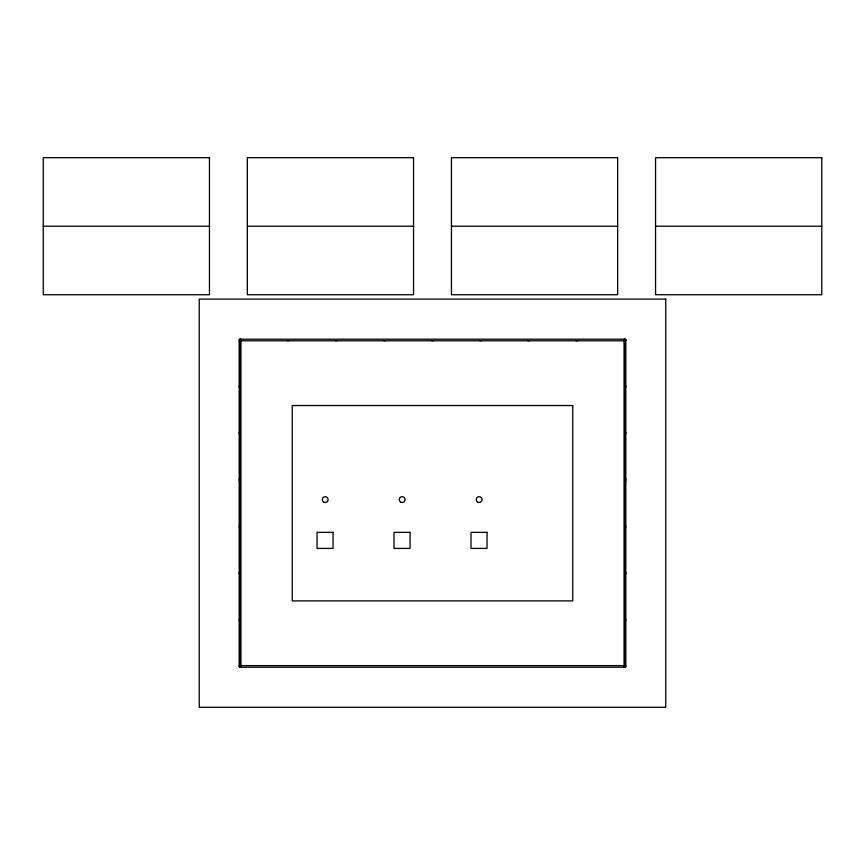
<?xml version="1.0" encoding="UTF-8"?>
<svg xmlns="http://www.w3.org/2000/svg" width="865" height="865" viewBox="0 0 865 865"><rect width="100%" height="100%" fill="white"/><g stroke="black" fill="none" stroke-linecap="round" stroke-linejoin="round"><path stroke-width="1.3" d="M43.25 226.208L209.449 226.208M247.347 226.208L413.546 226.208M451.454 226.208L617.653 226.208M655.551 226.208L821.75 226.208M287.44 340.659L288.899 340.659M335.555 340.659L337.015 340.659M383.66 340.659L385.12 340.659M431.776 340.659L433.224 340.659M479.88 340.659L481.34 340.659M527.985 340.659L529.445 340.659M576.101 340.659L577.56 340.659M625.665 340.659L625.665 339.199L239.335 339.199L239.335 340.659M625.665 385.844L625.665 387.304M625.665 432.5L625.665 433.96M625.665 479.156L625.665 480.605M625.665 525.801L625.665 527.261M625.665 572.457L625.665 573.917M625.665 619.102L625.665 620.562M625.665 665.758L625.665 667.218L239.335 667.218L239.335 665.758M625.287 339.923L625.287 666.482M624.941 339.048L624.941 340.799L240.059 340.799L240.059 339.048M624.941 667.358L624.941 665.618L240.059 665.618L240.059 667.358M624.206 339.199L624.206 340.659M240.794 339.199L240.794 340.659M239.713 339.923L239.713 666.482M239.335 385.844L239.335 387.304M239.335 432.5L239.335 433.96M239.335 479.156L239.335 480.605M239.335 525.801L239.335 527.261M239.335 572.457L239.335 573.917M239.335 619.102L239.335 620.562M209.449 157.69L43.25 157.69L43.25 294.727L209.449 294.727L209.449 157.69M413.546 157.69L247.347 157.69L247.347 294.727L413.546 294.727L413.546 157.69M617.653 157.69L451.454 157.69L451.454 294.727L617.653 294.727L617.653 157.69M821.75 157.69L655.551 157.69L655.551 294.727L821.75 294.727L821.75 157.69M665.758 299.106L199.242 299.106L199.242 707.311L665.758 707.311L665.758 299.106M240.935 339.923L239.183 339.923L239.183 666.482L240.935 666.482L240.935 339.923M625.817 339.923L624.065 339.923L624.065 666.482L625.817 666.482L625.817 339.923M572.749 405.534L292.251 405.534L292.251 600.883L572.749 600.883L572.749 405.534M333.068 532.364L317.033 532.364L317.033 548.399L333.068 548.399L333.068 532.364M410.053 532.364L394.007 532.364L394.007 548.399L410.053 548.399L410.053 532.364M487.027 532.364L470.993 532.364L470.993 548.399L487.027 548.399L487.027 532.364M477.696 502.111A2.919 2.919 0 0 0 482.065 499.592A2.919 2.919 0 0 0 477.696 497.061A2.919 2.919 0 0 0 477.696 502.111M400.722 502.111A2.919 2.919 0 0 0 405.09 499.592A2.919 2.919 0 0 0 400.722 497.061A2.919 2.919 0 0 0 400.722 502.111M323.748 502.111A2.919 2.919 0 0 0 328.116 499.592A2.919 2.919 0 0 0 323.748 497.061A2.919 2.919 0 0 0 323.748 502.111"/></g></svg>
